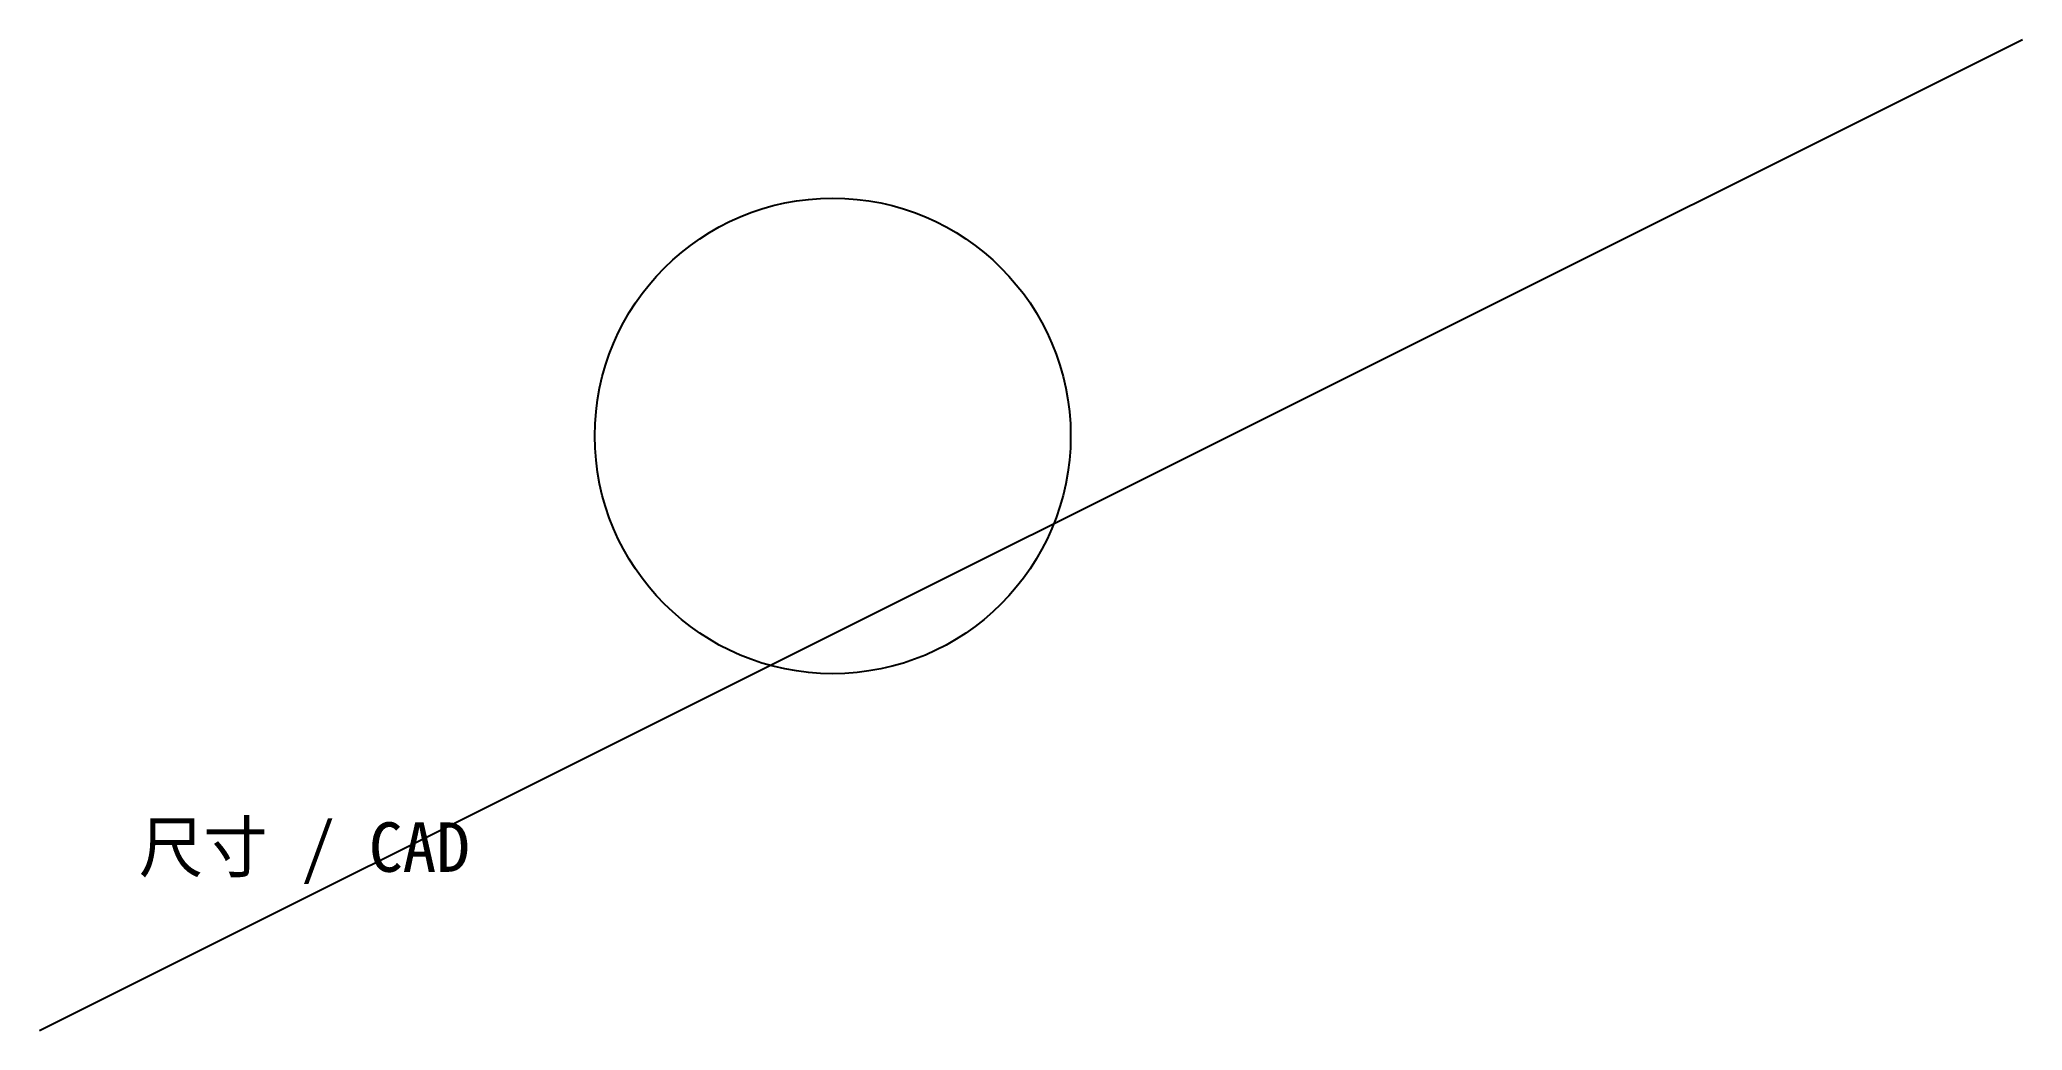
# Model space of a CAD drawing. Extents: x 0 to 100, y 0 to 50.
import ezdxf

# ---------------------------------------------------------------- set-up
doc = ezdxf.new("R2010")
doc.units = 0
doc.header["$MEASUREMENT"] = 0

msp = doc.modelspace()

# ---------------------------------------------------------------- linework, layer by layer
msp.add_line((0, 0), (100, 50))
msp.add_circle((40, 30), 12)

# ---------------------------------------------------------------- texts
msp.add_text('尺寸 / CAD', height=2.5).set_placement((5, 8))

doc.saveas('drawing.dxf')
